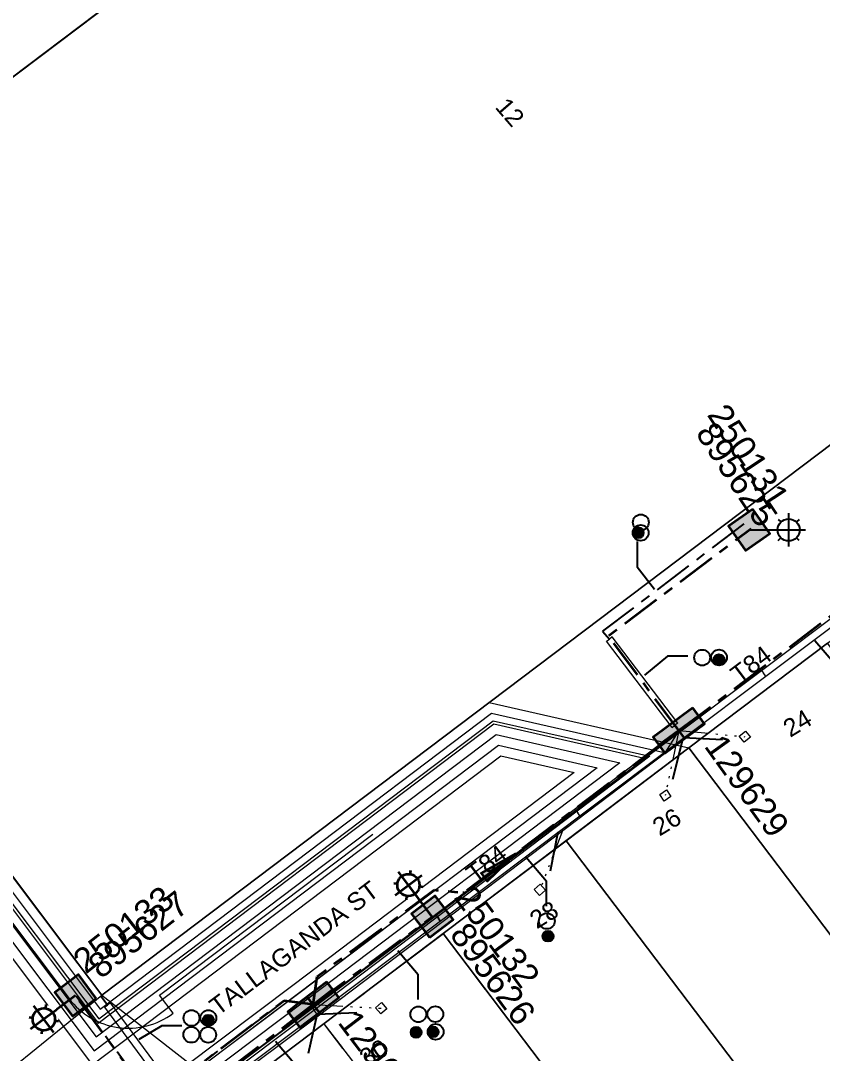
# Model space of a CAD drawing. Header units: metres. Extents: x 308278 to 310511, y 6271134 to 6272874.
# Drawn here: x 308951.2 to 309032.2, y 6272183.4 to 6272287.7 of the extents above; entities that cross this region are included whole.
import ezdxf
from ezdxf.enums import TextEntityAlignment as Align

# ---------------------------------------------------------------- set-up
doc = ezdxf.new("R2010")
doc.units = ezdxf.units.M
doc.set_wipeout_variables(frame=1)
for name, pattern in [('Cable Exist UG', [7, 4, -1, 1, -1]), ('Dash', [5, 3, -2]), ('DOT', [6.35, 0, -6.35]), ('PHANTOMX2', [6.6, 3, -0.75, 0.2, -0.75, 0.2, -0.75, 0.2, -0.75])]:
    doc.linetypes.add(name, pattern=pattern)
doc.layers.get('0').update_dxf_attribs({"color": 6})
for name, color, linetype, lineweight in [('_User Miscellaneous1', 30, 'Continuous', 13), ('_User_LV_Exist', 5, 'Continuous', 35), ('_User_SL_Exist', 4, 'Continuous', 35), ('Cadastre Developer_SP_EXT', 98, 'Continuous', 15), ('Cadastre Developer_SP_NEW', 92, 'Continuous', 15), ('Cadastre Land Parcels_SP_EXT', 118, 'Continuous', 15), ('Cadastre Roads_SP_EXT', 218, 'Continuous', 15), ('Mains_LV_EXT', 163, 'Continuous', 25), ('Mains_LV_SL_EXT', 135, 'Continuous', 25), ('Services_SP_EXT', 42, 'PHANTOMX2', 20)]:
    doc.layers.add(name, color=color, linetype=linetype, lineweight=lineweight)
doc.layers.add('_User Miscellaneous10', color=252, linetype='Continuous', lineweight=13, plot=False, transparency=0.85)
doc.layers.add('Cadastre Roads_SP_NEW', color=214, linetype='Continuous', lineweight=15, transparency=0.8)
for name, color, linetype in [('Duct_SP_EXT', 30, 'Continuous'), ('Equip_SP_SL_EXT', 7, 'Continuous'), ('SupportsUG_SP_LV_EXT', 7, 'Continuous'), ('SupportsUG_SP_LV_SL_EXT', 7, 'Continuous'), ('Trench_SP_EXT', 7, 'Continuous')]:
    doc.layers.add(name, color=color, linetype=linetype)
doc.styles.add('COLUMN_LABEL', font='arial.ttf', dxfattribs={"height": 2})
doc.styles.add('iecARIAL', font='arial.ttf', dxfattribs={"height": 2})
doc.styles.add('POLE_LABEL', font='arial.ttf', dxfattribs={"height": 2})
doc.styles.add('SL_LABEL', font='arial.ttf', dxfattribs={"height": 2})
doc.styles.get("Standard").update_dxf_attribs({"font": 'arial.ttf'})

# ---------------------------------------------------------------- blocks, each defined once
blk = doc.blocks.new('*U345')
blk.add_hatch(color=256).paths.add_polyline_path([(1.63, -1.36), (1.36, 1.63), (-1.63, 1.36), (-1.36, -1.63)])
blk.add_lwpolyline([(1.36, 1.63), (-1.63, 1.36), (-1.36, -1.63), (1.63, -1.36)], close=True)
at = {"flags": 9}
for tag, p in [('NOTES', (-1.81, 2)), ('STREETNAME', (-1.81, 1.6)), ('LOCATION', (-1.81, 1.4)), ('SUBURB', (-1.81, 1.8)), ('LEGEND', (-1.81, 1.2)), ('USAGE', (-1.81, 1)), ('COLUMN_TYPE', (-1.81, 0.4)), ('OWNED_BY', (-1.81, 0.6)), ('STATE', (-1.81, 0.8))]:
    blk.add_attdef(tag, text='', height=0.2, rotation=180, dxfattribs=at).set_placement(p, align=Align.MIDDLE_LEFT)
at = {"flags": 1}
blk.add_attdef('Z', (-1.81, 2.35), '', height=0.2, rotation=180, dxfattribs=at)
at = {"flags": 9}
for tag, style, p in [('STRUCTURE_PLANT_NUMBER', 'POLE_LABEL', (-1.81, -0.03)), ('STREET_CODE', 'COLUMN_LABEL', (-1.81, 0.2))]:
    blk.add_attdef(tag, text='', height=0.2, rotation=180, dxfattribs=dict(at, style=style)).set_placement(p, align=Align.MIDDLE_LEFT)
at = {"style": 'COLUMN_LABEL', "width": 0.9, "flags": 8}
blk.add_attdef('ASSET_NUM', text='', height=2, rotation=270, dxfattribs=at).set_placement((2, -4), align=Align.MIDDLE_LEFT)
blk = doc.blocks.new('*U346')
blk.add_hatch(color=256).paths.add_polyline_path([(1.59, -1.41), (1.41, 1.59), (-1.59, 1.41), (-1.41, -1.59)])
blk.add_lwpolyline([(1.41, 1.59), (-1.59, 1.41), (-1.41, -1.59), (1.59, -1.41)], close=True)
at = {"flags": 9}
for tag, p in [('NOTES', (-1.81, 2)), ('STREETNAME', (-1.81, 1.6)), ('LOCATION', (-1.81, 1.4)), ('SUBURB', (-1.81, 1.8)), ('LEGEND', (-1.81, 1.2)), ('USAGE', (-1.81, 1)), ('COLUMN_TYPE', (-1.81, 0.4)), ('OWNED_BY', (-1.81, 0.6)), ('STATE', (-1.81, 0.8))]:
    blk.add_attdef(tag, text='', height=0.2, rotation=180, dxfattribs=at).set_placement(p, align=Align.MIDDLE_LEFT)
at = {"flags": 1}
blk.add_attdef('Z', (-1.81, 2.35), '', height=0.2, rotation=180, dxfattribs=at)
at = {"flags": 9}
for tag, style, p in [('STRUCTURE_PLANT_NUMBER', 'POLE_LABEL', (-1.81, -0.03)), ('STREET_CODE', 'COLUMN_LABEL', (-1.81, 0.2))]:
    blk.add_attdef(tag, text='', height=0.2, rotation=180, dxfattribs=dict(at, style=style)).set_placement(p, align=Align.MIDDLE_LEFT)
at = {"style": 'COLUMN_LABEL', "width": 0.9, "flags": 8}
blk.add_attdef('ASSET_NUM', text='', height=2, rotation=270, dxfattribs=at).set_placement((2, -4), align=Align.MIDDLE_LEFT)
blk = doc.blocks.new('COLUMN_EXT')
blk.add_hatch(color=256).paths.add_polyline_path([(1.5, -1.5), (1.5, 1.5), (-1.5, 1.5), (-1.5, -1.5)])
blk.add_lwpolyline([(1.5, 1.5), (-1.5, 1.5), (-1.5, -1.5), (1.5, -1.5)], close=True)
at = {"flags": 9}
for tag, p in [('NOTES', (-1.81, 2)), ('STREETNAME', (-1.81, 1.6)), ('LOCATION', (-1.81, 1.4)), ('SUBURB', (-1.81, 1.8)), ('LEGEND', (-1.81, 1.2)), ('USAGE', (-1.81, 1)), ('COLUMN_TYPE', (-1.81, 0.4)), ('OWNED_BY', (-1.81, 0.6)), ('STATE', (-1.81, 0.8))]:
    blk.add_attdef(tag, text='', height=0.2, rotation=180, dxfattribs=at).set_placement(p, align=Align.MIDDLE_LEFT)
at = {"flags": 1}
blk.add_attdef('Z', (-1.81, 2.35), '', height=0.2, rotation=180, dxfattribs=at)
at = {"flags": 9}
for tag, style, p in [('STRUCTURE_PLANT_NUMBER', 'POLE_LABEL', (-1.81, -0.03)), ('STREET_CODE', 'COLUMN_LABEL', (-1.81, 0.2))]:
    blk.add_attdef(tag, text='', height=0.2, rotation=180, dxfattribs=dict(at, style=style)).set_placement(p, align=Align.MIDDLE_LEFT)
at = {"style": 'COLUMN_LABEL', "width": 0.9, "flags": 8}
blk.add_attdef('ASSET_NUM', text='', height=2, rotation=270, dxfattribs=at).set_placement((2, -4), align=Align.MIDDLE_LEFT)
blk = doc.blocks.new('PILLAR_EXT')
blk.add_hatch(color=256).paths.add_polyline_path([(-2.5, 1), (-2.5, -1), (2.5, -1), (2.5, 1)])
for p, q in [((-2.5, 0), (2.5, 0)), ((0, 1), (0, -1))]:
    blk.add_line(p, q)
at = {"ltscale": 10}
blk.add_line((2.5, 0), (-2.5, 0), dxfattribs=at)
blk.add_lwpolyline([(-2.5, -1), (-1.25, -1), (1.25, -1), (2.5, -1), (2.5, 1), (-2.5, 1)], close=True)
at = {"width": 0.9, "flags": 8}
blk.add_attdef('ASSET_NUM', text='', height=2, rotation=90, dxfattribs=at).set_placement((-2, 4), align=Align.MIDDLE_LEFT)
for tag, p, flags in [('OWNED_BY', (0, -0.2), 9), ('STATE', (0, -0.4), 9), ('SUPPORT_TYPE', (0, -0.6), 9), ('USAGE', (0, -0.8), 9), ('LEGEND', (0, -1), 9), ('LOCATION', (0, -1.2), 9), ('STREETNAME', (0, -1.8), 9), ('SUBURB', (0, -2), 1), ('NOTES', (0, -1.4), 9), ('PARENT', (0, -1.6), 9)]:
    blk.add_attdef(tag, p, '', height=0.2, dxfattribs=dict(flags=flags))
blk = doc.blocks.new('DUCT_EXT')
blk.add_circle((0, 0.8), 0.8)
at = {"flags": 1}
blk.add_attdef('Z', (0, 0), '', height=0.2, dxfattribs=at)
at = {"flags": 9}
for tag, p in [('DUCT_CODE', (0, 0)), ('XSECT_TYPE', (0, -0.2)), ('STATE', (0, -0.6)), ('FB_REFERENCE', (0, -0.4)), ('NOTES', (0, -0.8))]:
    blk.add_attdef(tag, text='', height=0.2, dxfattribs=at).set_placement(p, align=Align.MIDDLE_LEFT)
blk = doc.blocks.new('*U471')
at = {"transparency": 33554687, "flags": 9}
for tag, p in [('LRATECODE', (-7.4, 0)), ('LOUTREACHVOCAB', (-7.2, 0)), ('LOUTREACH', (-7, 0)), ('LANTNUMBER', (-6.6, 0)), ('LNEW', (-6.4, 0)), ('LMASTVOCAB', (-6.2, 0)), ('LMAST', (-6, 0)), ('LLAMPVOCAB', (-5.8, 0)), ('LLAMP', (-5.6, 0)), ('LEXIST', (-5.4, 0)), ('LCHARGE3PERCENT', (-5.2, 0)), ('LCHARGE3', (-5, 0)), ('LCHARGE2PERCENT', (-4.8, 0)), ('LCHARGE2', (-4.6, 0)), ('LCHARGE1PERCENT', (-4.4, 0)), ('LCHARGE1', (-4.2, 0)), ('LCATEGORY', (-4, 0)), ('LBRACKETVOCAB', (-3.8, 0)), ('LBRACKET', (-3.6, 0)), ('LKINGHEIGHT', (-3.4, 0)), ('CREPLACE', (-3.2, 0)), ('CREMOVE', (-3, 0)), ('CNUMBER', (-2.8, 0)), ('CNEW', (-2.6, 0)), ('CEXIST', (-2.4, 0)), ('USAGE', (-2.2, 0)), ('STATE', (-2, 0)), ('OWNED_BY', (-1.8, 0)), ('ORIENTATION', (-1.6, 0)), ('OPERATING_VOLTAGE', (-1.4, 0)), ('NO_PHASES', (-1.2, 0)), ('LANTERN_TYPE', (-1, 0)), ('LANTERN_PURPOSE', (-0.8, 0)), ('CONTROL_TYPE', (-0.6, 0)), ('CONSTRUCTED_VOLTAGE', (-0.4, 0))]:
    blk.add_attdef(tag, text='', height=0.001, rotation=270, dxfattribs=at).set_placement(p, align=Align.MIDDLE_LEFT)
at = {"transparency": 33554687, "style": 'SL_LABEL', "flags": 9}
blk.add_attdef('STREET_CODE', text='', height=0.001, rotation=270, dxfattribs=at).set_placement((0, 0), align=Align.MIDDLE_LEFT)
at = {"transparency": 33554687, "flags": 1}
blk.add_attdef('Z', (0, 0), '', height=0.001, rotation=270, dxfattribs=at)
at = {"transparency": 33554687, "width": 0.9}
blk.add_attdef('LNUMBER', text='', height=1, rotation=216.9693, dxfattribs=at).set_placement((-6.19, -3.41), align=Align.MIDDLE_LEFT)
at = {"transparency": 33554687, "flags": 9}
for tag, p in [('LREMOVE', (0, -7.6)), ('LREPLACE', (0, -7.8)), ('LTYPE', (0, -8)), ('LTYPEVOCAB', (0, -8.2)), ('LEGEND', (0, -8.4)), ('SUBURB', (0, -8.6)), ('STREETNAME', (0, -8.8)), ('LOCATION', (0, -9)), ('NOTES', (0, -9.2)), ('MAINTAINED_BY', (0, -9.86))]:
    blk.add_attdef(tag, text='', height=0.001, dxfattribs=at).set_placement(p, align=Align.MIDDLE_LEFT)
blk.add_attdef('OPERATED_BY', (0, -9.61), '', height=0.001, dxfattribs=at)
at = {"linetype": 'DOT', "transparency": 33554687}
blk.add_wipeout([(-4.54, -3.42), (-4.68, -2.2), (-4.21, -1.06), (-2.99, -0.92), (-1.85, -1.39), (-1.71, -2.62), (-2.18, -3.75), (-3.41, -3.89)], dxfattribs=at)
at = {"transparency": 33554687}
for p, q in [((0, 0), (-3.2, -2.41)), ((-2.99, -0.92), (-3.04, -1.29)), ((-3.2, -2.41), (-4.21, -1.06)), ((-4.68, -2.2), (-4.31, -2.25)), ((-3.2, -2.41), (-4.54, -3.42)), ((-2.18, -3.75), (-3.2, -2.41)), ((-1.71, -2.62), (-2.08, -2.56)), ((-3.41, -3.89), (-3.35, -3.52))]:
    blk.add_line(p, q, dxfattribs=at)
blk.add_circle((-3.2, -2.41), 1.12, dxfattribs=at)
blk = doc.blocks.new('*U472')
at = {"transparency": 33554687, "width": 0.9}
blk.add_attdef('LNUMBER', text='', height=1, rotation=127.1066, dxfattribs=at).set_placement((-3.43, 6.19), align=Align.MIDDLE_LEFT)
at = {"transparency": 33554687, "flags": 9}
for tag, p in [('LRATECODE', (-7.4, 0)), ('LOUTREACHVOCAB', (-7.2, 0)), ('LOUTREACH', (-7, 0)), ('LANTNUMBER', (-6.6, 0)), ('LNEW', (-6.4, 0)), ('LMASTVOCAB', (-6.2, 0)), ('LMAST', (-6, 0)), ('LLAMPVOCAB', (-5.8, 0)), ('LLAMP', (-5.6, 0)), ('LEXIST', (-5.4, 0)), ('LCHARGE3PERCENT', (-5.2, 0)), ('LCHARGE3', (-5, 0)), ('LCHARGE2PERCENT', (-4.8, 0)), ('LCHARGE2', (-4.6, 0)), ('LCHARGE1PERCENT', (-4.4, 0)), ('LCHARGE1', (-4.2, 0)), ('LCATEGORY', (-4, 0)), ('LBRACKETVOCAB', (-3.8, 0)), ('LBRACKET', (-3.6, 0)), ('LKINGHEIGHT', (-3.4, 0)), ('CREPLACE', (-3.2, 0)), ('CREMOVE', (-3, 0)), ('CNUMBER', (-2.8, 0)), ('CNEW', (-2.6, 0)), ('CEXIST', (-2.4, 0)), ('USAGE', (-2.2, 0)), ('STATE', (-2, 0)), ('OWNED_BY', (-1.8, 0)), ('ORIENTATION', (-1.6, 0)), ('OPERATING_VOLTAGE', (-1.4, 0)), ('NO_PHASES', (-1.2, 0)), ('LANTERN_TYPE', (-1, 0)), ('LANTERN_PURPOSE', (-0.8, 0)), ('CONTROL_TYPE', (-0.6, 0)), ('CONSTRUCTED_VOLTAGE', (-0.4, 0))]:
    blk.add_attdef(tag, text='', height=0.001, rotation=270, dxfattribs=at).set_placement(p, align=Align.MIDDLE_LEFT)
at = {"transparency": 33554687, "style": 'SL_LABEL', "flags": 9}
blk.add_attdef('STREET_CODE', text='', height=0.001, rotation=270, dxfattribs=at).set_placement((0, 0), align=Align.MIDDLE_LEFT)
at = {"transparency": 33554687, "flags": 1}
blk.add_attdef('Z', (0, 0), '', height=0.001, rotation=270, dxfattribs=at)
at = {"transparency": 33554687, "flags": 9}
for tag, p in [('LREMOVE', (0, -7.6)), ('LREPLACE', (0, -7.8)), ('LTYPE', (0, -8)), ('LTYPEVOCAB', (0, -8.2)), ('LEGEND', (0, -8.4)), ('SUBURB', (0, -8.6)), ('STREETNAME', (0, -8.8)), ('LOCATION', (0, -9)), ('NOTES', (0, -9.2)), ('MAINTAINED_BY', (0, -9.86))]:
    blk.add_attdef(tag, text='', height=0.001, dxfattribs=at).set_placement(p, align=Align.MIDDLE_LEFT)
blk.add_attdef('OPERATED_BY', (0, -9.61), '', height=0.001, dxfattribs=at)
at = {"linetype": 'DOT', "transparency": 33554687}
blk.add_wipeout([(-3.43, 4.54), (-2.21, 4.68), (-1.07, 4.21), (-0.93, 2.98), (-1.39, 1.84), (-2.62, 1.7), (-3.76, 2.17), (-3.9, 3.4)], dxfattribs=at)
at = {"transparency": 33554687}
for p, q in [((-2.41, 3.19), (-3.43, 4.54)), ((-2.41, 3.19), (-1.07, 4.21)), ((-2.21, 4.68), (-2.26, 4.3)), ((-3.9, 3.4), (-3.53, 3.34)), ((-3.76, 2.17), (-2.41, 3.19)), ((0, 0), (-2.41, 3.19)), ((-0.93, 2.98), (-1.3, 3.04)), ((-2.62, 1.7), (-2.57, 2.08))]:
    blk.add_line(p, q, dxfattribs=at)
blk.add_circle((-2.41, 3.19), 1.12, dxfattribs=at)
blk = doc.blocks.new('*U479')
at = {"transparency": 33554687, "flags": 9}
for tag, p in [('LRATECODE', (-7.4, 0)), ('LOUTREACHVOCAB', (-7.2, 0)), ('LOUTREACH', (-7, 0)), ('LANTNUMBER', (-6.6, 0)), ('LNEW', (-6.4, 0)), ('LMASTVOCAB', (-6.2, 0)), ('LMAST', (-6, 0)), ('LLAMPVOCAB', (-5.8, 0)), ('LLAMP', (-5.6, 0)), ('LEXIST', (-5.4, 0)), ('LCHARGE3PERCENT', (-5.2, 0)), ('LCHARGE3', (-5, 0)), ('LCHARGE2PERCENT', (-4.8, 0)), ('LCHARGE2', (-4.6, 0)), ('LCHARGE1PERCENT', (-4.4, 0)), ('LCHARGE1', (-4.2, 0)), ('LCATEGORY', (-4, 0)), ('LBRACKETVOCAB', (-3.8, 0)), ('LBRACKET', (-3.6, 0)), ('LKINGHEIGHT', (-3.4, 0)), ('CREPLACE', (-3.2, 0)), ('CREMOVE', (-3, 0)), ('CNUMBER', (-2.8, 0)), ('CNEW', (-2.6, 0)), ('CEXIST', (-2.4, 0)), ('USAGE', (-2.2, 0)), ('STATE', (-2, 0)), ('OWNED_BY', (-1.8, 0)), ('ORIENTATION', (-1.6, 0)), ('OPERATING_VOLTAGE', (-1.4, 0)), ('NO_PHASES', (-1.2, 0)), ('LANTERN_TYPE', (-1, 0)), ('LANTERN_PURPOSE', (-0.8, 0)), ('CONTROL_TYPE', (-0.6, 0)), ('CONSTRUCTED_VOLTAGE', (-0.4, 0))]:
    blk.add_attdef(tag, text='', height=0.001, rotation=270, dxfattribs=at).set_placement(p, align=Align.MIDDLE_LEFT)
at = {"transparency": 33554687, "style": 'SL_LABEL', "flags": 9}
blk.add_attdef('STREET_CODE', text='', height=0.001, rotation=270, dxfattribs=at).set_placement((0, 0), align=Align.MIDDLE_LEFT)
at = {"transparency": 33554687, "flags": 1}
blk.add_attdef('Z', (0, 0), '', height=0.001, rotation=270, dxfattribs=at)
at = {"transparency": 33554687, "width": 0.9}
blk.add_attdef('LNUMBER', text='', height=1, dxfattribs=at).set_placement((7, -1), align=Align.MIDDLE_LEFT)
at = {"transparency": 33554687, "flags": 9}
for tag, p in [('LREMOVE', (0, -7.6)), ('LREPLACE', (0, -7.8)), ('LTYPE', (0, -8)), ('LTYPEVOCAB', (0, -8.2)), ('LEGEND', (0, -8.4)), ('SUBURB', (0, -8.6)), ('STREETNAME', (0, -8.8)), ('LOCATION', (0, -9)), ('NOTES', (0, -9.2)), ('MAINTAINED_BY', (0, -9.86))]:
    blk.add_attdef(tag, text='', height=0.001, dxfattribs=at).set_placement(p, align=Align.MIDDLE_LEFT)
blk.add_attdef('OPERATED_BY', (0, -9.61), '', height=0.001, dxfattribs=at)
at = {"linetype": 'DOT', "transparency": 33554687}
blk.add_wipeout([(5.69, 0), (5.06, -1.06), (4, -1.69), (2.94, -1.06), (2.31, 0), (2.94, 1.06), (4, 1.69), (5.06, 1.06)], dxfattribs=at)
at = {"transparency": 33554687}
for p, q in [((2.94, 1.06), (3.2, 0.8)), ((4, 1.69), (4, 0)), ((5.06, 1.06), (4.8, 0.8)), ((0, 0), (4, 0)), ((2.94, -1.06), (3.2, -0.8)), ((4, 0), (5.69, 0)), ((4, 0), (4, -1.69)), ((5.06, -1.06), (4.8, -0.8))]:
    blk.add_line(p, q, dxfattribs=at)
blk.add_circle((4, 0), 1.12, dxfattribs=at)
blk = doc.blocks.new('CCP_EXT')
at = {"flags": 9}
for tag, p in [('STATE', (0, -1.8)), ('USAGE', (0, -1.2)), ('LEGEND', (0, -1.4)), ('LIFE_SUPPORT', (0, -1.6)), ('NOTES', (0, -2))]:
    blk.add_attdef(tag, text='', height=0.2, dxfattribs=at).set_placement(p, align=Align.MIDDLE_LEFT)
at = {"transparency": 33554687}
blk.add_wipeout([(0, 0.57), (0.57, 0), (0, -0.57), (-0.57, 0)], dxfattribs=at)
blk.add_lwpolyline([(-0.57, 0), (0, 0.57), (0.57, 0), (0, -0.57), (-0.57, 0)])
at = {"flags": 1}
blk.add_attdef('Z', (0, 0), '', height=0.2, dxfattribs=at)
at = {"flags": 9}
for tag, p in [('CCP_TYPE', (0, 0)), ('CONSTRUCTED_VOLTAGE', (0, -0.2)), ('OPERATING_VOLTAGE', (0, -0.6)), ('ORIENTATION', (0, -0.8)), ('OWNED_BY', (0, -1)), ('NO_PHASES', (0, -0.4))]:
    blk.add_attdef(tag, text='', height=0.2, dxfattribs=at).set_placement(p, align=Align.MIDDLE_LEFT)
blk = doc.blocks.new('CABLE_LARGE_EXT')
h = blk.add_hatch(color=256)
edge = h.paths.add_edge_path()
edge.add_arc((0, 0.55), 0.55, 0, 360)
blk.add_circle((0, 0.55), 0.55)
at = {"flags": 1}
blk.add_attdef('Z', (0, 0), '', height=0.2, dxfattribs=at)
at = {"flags": 9}
for tag, p in [('COND_CODE', (0, 0)), ('STATE', (0, -0.4)), ('XSECT_SIZE', (0, -0.6)), ('FB_REFERENCE', (0, -0.2)), ('NOTES', (0, -0.8))]:
    blk.add_attdef(tag, text='', height=0.2, dxfattribs=at).set_placement(p, align=Align.MIDDLE_LEFT)
blk = doc.blocks.new('ARROW')
h = blk.add_hatch(color=256)
h.dxf.hatch_style = 1
h.paths.add_polyline_path([(-4, 0), (0, -0.5), (0, 0.5)])
blk.add_line((-0.5, 0), (-4, 0))
at = {"flags": 128}
blk.add_lwpolyline([(-4, 0), (0, -0.5), (0, 0.5)], close=True, dxfattribs=at)
blk.add_circle((0, 0), 0.0001)
blk = doc.blocks.new('*U473')
at = {"transparency": 33554687, "width": 0.9}
blk.add_attdef('LNUMBER', text='', height=1, rotation=127.1053, dxfattribs=at).set_placement((-3.43, 6.19), align=Align.MIDDLE_LEFT)
at = {"transparency": 33554687, "flags": 9}
for tag, p in [('LRATECODE', (-7.4, 0)), ('LOUTREACHVOCAB', (-7.2, 0)), ('LOUTREACH', (-7, 0)), ('LANTNUMBER', (-6.6, 0)), ('LNEW', (-6.4, 0)), ('LMASTVOCAB', (-6.2, 0)), ('LMAST', (-6, 0)), ('LLAMPVOCAB', (-5.8, 0)), ('LLAMP', (-5.6, 0)), ('LEXIST', (-5.4, 0)), ('LCHARGE3PERCENT', (-5.2, 0)), ('LCHARGE3', (-5, 0)), ('LCHARGE2PERCENT', (-4.8, 0)), ('LCHARGE2', (-4.6, 0)), ('LCHARGE1PERCENT', (-4.4, 0)), ('LCHARGE1', (-4.2, 0)), ('LCATEGORY', (-4, 0)), ('LBRACKETVOCAB', (-3.8, 0)), ('LBRACKET', (-3.6, 0)), ('LKINGHEIGHT', (-3.4, 0)), ('CREPLACE', (-3.2, 0)), ('CREMOVE', (-3, 0)), ('CNUMBER', (-2.8, 0)), ('CNEW', (-2.6, 0)), ('CEXIST', (-2.4, 0)), ('USAGE', (-2.2, 0)), ('STATE', (-2, 0)), ('OWNED_BY', (-1.8, 0)), ('ORIENTATION', (-1.6, 0)), ('OPERATING_VOLTAGE', (-1.4, 0)), ('NO_PHASES', (-1.2, 0)), ('LANTERN_TYPE', (-1, 0)), ('LANTERN_PURPOSE', (-0.8, 0)), ('CONTROL_TYPE', (-0.6, 0)), ('CONSTRUCTED_VOLTAGE', (-0.4, 0))]:
    blk.add_attdef(tag, text='', height=0.001, rotation=270, dxfattribs=at).set_placement(p, align=Align.MIDDLE_LEFT)
at = {"transparency": 33554687, "style": 'SL_LABEL', "flags": 9}
blk.add_attdef('STREET_CODE', text='', height=0.001, rotation=270, dxfattribs=at).set_placement((0, 0), align=Align.MIDDLE_LEFT)
at = {"transparency": 33554687, "flags": 1}
blk.add_attdef('Z', (0, 0), '', height=0.001, rotation=270, dxfattribs=at)
at = {"transparency": 33554687, "flags": 9}
for tag, p in [('LREMOVE', (0, -7.6)), ('LREPLACE', (0, -7.8)), ('LTYPE', (0, -8)), ('LTYPEVOCAB', (0, -8.2)), ('LEGEND', (0, -8.4)), ('SUBURB', (0, -8.6)), ('STREETNAME', (0, -8.8)), ('LOCATION', (0, -9)), ('NOTES', (0, -9.2)), ('MAINTAINED_BY', (0, -9.86))]:
    blk.add_attdef(tag, text='', height=0.001, dxfattribs=at).set_placement(p, align=Align.MIDDLE_LEFT)
blk.add_attdef('OPERATED_BY', (0, -9.61), '', height=0.001, dxfattribs=at)
at = {"linetype": 'DOT', "transparency": 33554687}
blk.add_wipeout([(-3.43, 4.54), (-2.21, 4.68), (-1.07, 4.21), (-0.93, 2.98), (-1.39, 1.84), (-2.62, 1.7), (-3.76, 2.17), (-3.9, 3.4)], dxfattribs=at)
at = {"transparency": 33554687}
for p, q in [((-2.41, 3.19), (-3.43, 4.54)), ((-2.41, 3.19), (-1.07, 4.21)), ((-2.21, 4.68), (-2.26, 4.3)), ((-3.9, 3.4), (-3.53, 3.34)), ((-3.76, 2.17), (-2.41, 3.19)), ((0, 0), (-2.41, 3.19)), ((-0.93, 2.98), (-1.3, 3.04)), ((-2.62, 1.7), (-2.57, 2.08))]:
    blk.add_line(p, q, dxfattribs=at)
blk.add_circle((-2.41, 3.19), 1.12, dxfattribs=at)
blk = doc.blocks.new('*U474')
at = {"transparency": 33554687, "flags": 9}
for tag, p in [('LRATECODE', (-7.4, 0)), ('LOUTREACHVOCAB', (-7.2, 0)), ('LOUTREACH', (-7, 0)), ('LANTNUMBER', (-6.6, 0)), ('LNEW', (-6.4, 0)), ('LMASTVOCAB', (-6.2, 0)), ('LMAST', (-6, 0)), ('LLAMPVOCAB', (-5.8, 0)), ('LLAMP', (-5.6, 0)), ('LEXIST', (-5.4, 0)), ('LCHARGE3PERCENT', (-5.2, 0)), ('LCHARGE3', (-5, 0)), ('LCHARGE2PERCENT', (-4.8, 0)), ('LCHARGE2', (-4.6, 0)), ('LCHARGE1PERCENT', (-4.4, 0)), ('LCHARGE1', (-4.2, 0)), ('LCATEGORY', (-4, 0)), ('LBRACKETVOCAB', (-3.8, 0)), ('LBRACKET', (-3.6, 0)), ('LKINGHEIGHT', (-3.4, 0)), ('CREPLACE', (-3.2, 0)), ('CREMOVE', (-3, 0)), ('CNUMBER', (-2.8, 0)), ('CNEW', (-2.6, 0)), ('CEXIST', (-2.4, 0)), ('USAGE', (-2.2, 0)), ('STATE', (-2, 0)), ('OWNED_BY', (-1.8, 0)), ('ORIENTATION', (-1.6, 0)), ('OPERATING_VOLTAGE', (-1.4, 0)), ('NO_PHASES', (-1.2, 0)), ('LANTERN_TYPE', (-1, 0)), ('LANTERN_PURPOSE', (-0.8, 0)), ('CONTROL_TYPE', (-0.6, 0)), ('CONSTRUCTED_VOLTAGE', (-0.4, 0))]:
    blk.add_attdef(tag, text='', height=0.001, rotation=270, dxfattribs=at).set_placement(p, align=Align.MIDDLE_LEFT)
at = {"transparency": 33554687, "style": 'SL_LABEL', "flags": 9}
blk.add_attdef('STREET_CODE', text='', height=0.001, rotation=270, dxfattribs=at).set_placement((0, 0), align=Align.MIDDLE_LEFT)
at = {"transparency": 33554687, "flags": 1}
blk.add_attdef('Z', (0, 0), '', height=0.001, rotation=270, dxfattribs=at)
at = {"transparency": 33554687, "width": 0.9}
blk.add_attdef('LNUMBER', text='', height=1, rotation=216.9705, dxfattribs=at).set_placement((-6.19, -3.41), align=Align.MIDDLE_LEFT)
at = {"transparency": 33554687, "flags": 9}
for tag, p in [('LREMOVE', (0, -7.6)), ('LREPLACE', (0, -7.8)), ('LTYPE', (0, -8)), ('LTYPEVOCAB', (0, -8.2)), ('LEGEND', (0, -8.4)), ('SUBURB', (0, -8.6)), ('STREETNAME', (0, -8.8)), ('LOCATION', (0, -9)), ('NOTES', (0, -9.2)), ('MAINTAINED_BY', (0, -9.86))]:
    blk.add_attdef(tag, text='', height=0.001, dxfattribs=at).set_placement(p, align=Align.MIDDLE_LEFT)
blk.add_attdef('OPERATED_BY', (0, -9.61), '', height=0.001, dxfattribs=at)
at = {"linetype": 'DOT', "transparency": 33554687}
blk.add_wipeout([(-4.54, -3.42), (-4.68, -2.2), (-4.21, -1.06), (-2.99, -0.92), (-1.85, -1.39), (-1.71, -2.62), (-2.18, -3.75), (-3.41, -3.89)], dxfattribs=at)
at = {"transparency": 33554687}
for p, q in [((0, 0), (-3.2, -2.41)), ((-2.99, -0.92), (-3.04, -1.29)), ((-3.2, -2.41), (-4.21, -1.06)), ((-4.68, -2.2), (-4.31, -2.25)), ((-3.2, -2.41), (-4.54, -3.42)), ((-2.18, -3.75), (-3.2, -2.41)), ((-1.71, -2.62), (-2.08, -2.56)), ((-3.41, -3.89), (-3.35, -3.52))]:
    blk.add_line(p, q, dxfattribs=at)
blk.add_circle((-3.2, -2.41), 1.12, dxfattribs=at)

msp = doc.modelspace()

# ---------------------------------------------------------------- linework, layer by layer
at = {"layer": '_User Miscellaneous1'}
for p, q in [((309010.422, 6272225.035), (309010.709, 6272225.253)), ((309017.031, 6272216.321), (309010.422, 6272225.035)), ((309010.995, 6272225.47), (309010.709, 6272225.253)), ((309017.604, 6272216.756), (309010.995, 6272225.47)), ((309026.076, 6272222.088), (309026.293, 6272221.8)), ((309026.509, 6272221.512), (309026.293, 6272221.8)), ((309017.031, 6272216.321), (309017.318, 6272216.538)), ((309017.604, 6272216.756), (309017.318, 6272216.538)), ((309017.815, 6272215.883), (309018.031, 6272215.595)), ((309017.815, 6272215.882), (309018.031, 6272215.595)), ((309018.247, 6272215.307), (309018.031, 6272215.595)), ((309018.247, 6272215.307), (309018.031, 6272215.595)), ((309007.298, 6272207.978), (309007.514, 6272207.69)), ((309007.731, 6272207.402), (309007.514, 6272207.69)), ((308971.428, 6272181.005), (308980.712, 6272187.963)), ((308972.102, 6272180.611), (308981.144, 6272187.387)), ((308980.712, 6272187.963), (308980.928, 6272187.675)), ((308980.712, 6272187.963), (308980.928, 6272187.675)), ((308981.144, 6272187.387), (308980.928, 6272187.675)), ((308981.145, 6272187.387), (308980.928, 6272187.675))]:
    msp.add_line(p, q, dxfattribs=at)
at = {"layer": '_User_LV_Exist', "color": 6, "linetype": 'Cable Exist UG', "flags": 128}
msp.add_lwpolyline([(308980.779, 6272188.32), (308977.927, 6272186.132), (308977.927, 6272186.132), (308970.642, 6272180.541), (308969.531, 6272173.797), (308967.308, 6272172.087), (308968.28, 6272170.935), (308968.28, 6272170.935), (308981.316, 6272153.867), (308983.841, 6272153.989)], dxfattribs=at)
at = {"layer": 'Cadastre Developer_SP_EXT', "linetype": 'Dash'}
msp.add_lwpolyline([(308992.903, 6272172.009), (308981.857, 6272186.367), (308972.345, 6272179.213), (308971.57, 6272173.606), (308985.454, 6272155.23), (308998.399, 6272165.046), (308992.903, 6272172.009)], close=True, dxfattribs=at)
at = {"layer": 'Cadastre Developer_SP_NEW', "linetype": 'Continuous'}
msp.add_lwpolyline([(308978.525, 6272303.283), (308873.594, 6272303.245), (308895.516, 6272274.143), (308911.612, 6272252.776), (308978.525, 6272303.283)], close=True, dxfattribs=at)
at = {"layer": 'Cadastre Developer_SP_NEW', "linetype": 'Dash'}
msp.add_lwpolyline([(308992.903, 6272172.009), (308981.857, 6272186.367), (308972.345, 6272179.213), (308971.57, 6272173.606), (308985.454, 6272155.23), (308998.399, 6272165.046), (308992.903, 6272172.009)], close=True, dxfattribs=at)
at = {"layer": 'Cadastre Land Parcels_SP_EXT', "linetype": 'Continuous'}
for points in [[(309082.087, 6272281.925), (309034.255, 6272345.358), (309007.944, 6272325.489), (308911.612, 6272252.776), (308959.421, 6272189.261), (309082.087, 6272281.925)], [(308978.525, 6272303.283), (308873.594, 6272303.245), (308895.516, 6272274.143), (308911.612, 6272252.776), (308978.525, 6272303.283)], [(309058.121, 6272191.314), (309032.731, 6272224.837), (309018.727, 6272214.257), (309044.122, 6272180.738), (309058.121, 6272191.314)], [(309044.122, 6272180.738), (309018.727, 6272214.257), (309006.319, 6272204.882), (309031.719, 6272171.368), (309044.122, 6272180.738)], [(309031.719, 6272171.368), (309006.319, 6272204.882), (308993.912, 6272195.508), (309010.245, 6272173.962), (309019.317, 6272161.997), (309031.719, 6272171.368)], [(309010.245, 6272173.962), (308993.912, 6272195.508), (308972.346, 6272179.213), (308971.569, 6272173.606), (308985.454, 6272155.23), (309010.245, 6272173.962)]]:
    msp.add_lwpolyline(points, close=True, dxfattribs=at)
at = {"layer": 'Duct_SP_EXT'}
for points in [[(309013.509, 6272235.101), (309013.5, 6272232.56), (309015.263, 6272230.297)], [(309033.544, 6272220.131), (309033.542, 6272222.634), (309031.478, 6272225.069)], [(309018.62, 6272223.535), (309016.585, 6272223.535), (309014.263, 6272221.604)], [(309004.35, 6272198.26), (309004.352, 6272200.76), (309002.286, 6272203.193)], [(308991.37, 6272188.832), (308991.391, 6272191.321), (308989.326, 6272193.752)], [(308967.497, 6272186.163), (308965.463, 6272186.163), (308963.153, 6272184.792)], [(308979.032, 6272179.724), (308979.01, 6272182.16), (308976.959, 6272184.604)]]:
    msp.add_lwpolyline(points, dxfattribs=at)
at = {"layer": 'Trench_SP_EXT', "linetype": 'Cable Exist UG'}
for points in [[(309017.481, 6272216.384), (309018.031, 6272215.595)], [(309017.126, 6272211.102), (309018.152, 6272215.294), (309022.869, 6272215.067)], [(309004.764, 6272201.842), (309005.687, 6272206.541)], [(308980.279, 6272183.404), (308981.183, 6272187.35), (308985.81, 6272187.552)]]:
    msp.add_lwpolyline(points, dxfattribs=at)

# ---------------------------------------------------------------- block references
at = {"layer": 'Duct_SP_EXT'}
for name, p, rotation in [('DUCT_EXT', (309013.08, 6272237.046), 269.8010571336093), ('DUCT_EXT', (309013.065, 6272235.996), 269.8010571336093), ('CABLE_LARGE_EXT', (309013.065, 6272235.996), 269.8010571336093), ('DUCT_EXT', (309003.582, 6272196.758), 270.4568547504928), ('DUCT_EXT', (308990.595, 6272187.332), 270.4568547504928), ('DUCT_EXT', (308992.313, 6272187.349), 270.4568547504928), ('DUCT_EXT', (308992.338, 6272185.562), 270.4568547504928), ('CABLE_LARGE_EXT', (308992.338, 6272185.562), 270.4568547504928), ('CABLE_LARGE_EXT', (308990.619, 6272185.516), 270.4568547504928)]:
    msp.add_blockref(name, p, dxfattribs=dict(at, rotation=rotation))
for name, p in [('DUCT_EXT', (309020.084, 6272222.578)), ('DUCT_EXT', (309021.78, 6272222.585)), ('CABLE_LARGE_EXT', (309021.778, 6272222.618)), ('DUCT_EXT', (308968.467, 6272186.161)), ('DUCT_EXT', (308970.162, 6272186.169)), ('CABLE_LARGE_EXT', (308970.161, 6272186.202)), ('DUCT_EXT', (308968.455, 6272184.478)), ('DUCT_EXT', (308970.149, 6272184.472))]:
    msp.add_blockref(name, p, dxfattribs=at)
at = {"layer": 'SupportsUG_SP_LV_EXT'}
ref = msp.add_blockref('PILLAR_EXT', (309017.72, 6272216.01), dxfattribs=dict(at, rotation=216.3714890081081))
ref.add_attrib('ASSET_NUM', '129629', dxfattribs={"layer": '0', "height": 2.5, "rotation": 305.76649, "style": 'iecARIAL'}).set_placement((309021.214, 6272215.162), align=Align.MIDDLE_LEFT)
ref = msp.add_blockref('PILLAR_EXT', (308980.779, 6272188.32), dxfattribs=dict(at, rotation=217.531366061888))
ref.add_attrib('ASSET_NUM', '129630', dxfattribs={"layer": '0', "height": 2.5, "rotation": 307.17948, "style": 'iecARIAL'}).set_placement((308984.163, 6272187.263), align=Align.MIDDLE_LEFT)
at = {"layer": 'SupportsUG_SP_LV_SL_EXT'}
ref = msp.add_blockref('COLUMN_EXT', (309024.817, 6272236.284), dxfattribs=dict(at, rotation=34.79959471410459))
ref.add_attrib('ASSET_NUM', '895625', dxfattribs={"layer": '0', "height": 2.5, "rotation": 303.49652, "style": 'COLUMN_LABEL'}).set_placement((309026.817, 6272237.034), align=Align.MIDDLE_RIGHT)
ref = msp.add_blockref('*U345', (308956.742, 6272189.248), dxfattribs=dict(at, rotation=301.8787160985052))
ref.add_attrib('ASSET_NUM', '895627', dxfattribs={"layer": '0', "height": 2.5, "rotation": 38.12357, "style": 'COLUMN_LABEL'}).set_placement((308958.515, 6272191.814), align=Align.MIDDLE_LEFT)
ref = msp.add_blockref('*U346', (308992.805, 6272197.205), dxfattribs=dict(at, rotation=213.6556202384976))
ref.add_attrib('ASSET_NUM', '895626', dxfattribs={"layer": '0', "height": 2.5, "rotation": 306.40523, "style": 'COLUMN_LABEL'}).set_placement((308995.484, 6272196.127), align=Align.MIDDLE_LEFT)

# ---------------------------------------------------------------- texts
at = {"layer": 'Cadastre Land Parcels_SP_EXT'}
for s, rotation, p in [('12', 310.80846, (308999.064, 6272278.962)), ('24', 31.21201, (309028.971, 6272215.266)), ('26', 31.21287, (309015.767, 6272205.289)), ('28', 31.21178, (309003.36, 6272195.915)), ('30', 31.21146, (308986.16, 6272181.969))]:
    msp.add_text(s, height=1.8, rotation=rotation, dxfattribs=at).set_placement(p)
at = {"layer": 'Mains_LV_EXT'}
msp.add_text('T84', height=1.8, rotation=36.93889, dxfattribs=at).set_placement((309023.824, 6272220.672))

# ---------------------------------------------------------------- next in the draw order: block references
at = {"layer": 'Equip_SP_SL_EXT'}
ref = msp.add_blockref('*U479', (309024.817, 6272236.284), dxfattribs=at)
ref.add_attrib('ASSET_NUM', '250131', dxfattribs={"layer": '0', "height": 2.5, "rotation": 303.49652, "style": 'iecARIAL'}).set_placement((309026.317, 6272237.784), align=Align.BOTTOM_RIGHT)
ref = msp.add_blockref('*U472', (308992.805, 6272197.205), dxfattribs=at)
ref.add_attrib('ASSET_NUM', '250132', dxfattribs={"layer": '0', "height": 2.5, "rotation": 306.40523, "style": 'iecARIAL'}).set_placement((308994.305, 6272198.705), align=Align.BOTTOM_LEFT)
ref = msp.add_blockref('*U471', (308956.742, 6272189.248), dxfattribs=at)
ref.add_attrib('ASSET_NUM', '250133', dxfattribs={"layer": '0', "height": 2.5, "rotation": 38.12357, "style": 'iecARIAL'}).set_placement((308958.242, 6272190.748), align=Align.BOTTOM_LEFT)
at = {"layer": 'Services_SP_EXT'}
for p, rotation in [((309024.395, 6272215.389), 174.371488642188), ((309016.349, 6272209.446), 78.37148890071684), ((308987.639, 6272187.956), 175.5313661487276)]:
    msp.add_blockref('CCP_EXT', p, dxfattribs=dict(at, rotation=rotation))

# ---------------------------------------------------------------- next in the draw order: linework, layer by layer
at = {"layer": '_User Miscellaneous1'}
for p, q in [((309026.076, 6272222.088), (309044.468, 6272235.916)), ((309026.509, 6272221.512), (309044.901, 6272235.34)), ((309017.815, 6272215.883), (309026.076, 6272222.088)), ((309018.247, 6272215.307), (309026.509, 6272221.512)), ((309007.298, 6272207.978), (309017.815, 6272215.882)), ((309007.731, 6272207.402), (309018.247, 6272215.307)), ((308980.712, 6272187.963), (308993.215, 6272197.362)), ((308981.145, 6272187.387), (308993.647, 6272196.786)), ((308993.176, 6272197.332), (308993.392, 6272197.045)), ((308993.215, 6272197.362), (308993.431, 6272197.074)), ((308993.609, 6272196.757), (308993.392, 6272197.045)), ((308993.647, 6272196.786), (308993.431, 6272197.074)), ((308959.676, 6272188.068), (308959.965, 6272188.282)), ((308960.255, 6272188.496), (308959.965, 6272188.282)), ((308960.255, 6272188.496), (308970.158, 6272175.107)), ((308959.676, 6272188.068), (308969.579, 6272174.679))]:
    msp.add_line(p, q, dxfattribs=at)
at = {"layer": '_User_LV_Exist', "color": 6, "linetype": 'Cable Exist UG', "flags": 128}
for points in [[(309017.72, 6272216.01), (309010.601, 6272225.586), (309010.601, 6272225.586), (309025.021, 6272236.438)], [(309017.72, 6272216.01), (309043.955, 6272235.832)]]:
    msp.add_lwpolyline(points, dxfattribs=at)
at = {"layer": '_User_SL_Exist', "linetype": 'Cable Exist UG', "flags": 128}
for points in [[(308980.779, 6272188.32), (308992.805, 6272197.205)], [(308980.779, 6272188.32), (308977.849, 6272188.712), (308977.849, 6272188.712), (308976.677, 6272187.838), (308969.06, 6272182.068), (308967.66, 6272174.817), (308967.474, 6272174.68), (308956.742, 6272189.248)]]:
    msp.add_lwpolyline(points, dxfattribs=at)
at = {"layer": 'Cadastre Developer_SP_EXT', "linetype": 'Dash'}
msp.add_lwpolyline([(308993.92, 6272195.482), (308981.857, 6272186.367), (308992.903, 6272172.009), (308998.399, 6272165.046), (309010.246, 6272173.962), (308993.92, 6272195.482)], close=True, dxfattribs=at)
at = {"layer": 'Cadastre Developer_SP_NEW', "linetype": 'Continuous'}
for points in [[(309058.121, 6272191.314), (309032.731, 6272224.837), (309018.727, 6272214.257), (309044.122, 6272180.738), (309058.121, 6272191.314)], [(309044.122, 6272180.738), (309018.727, 6272214.257), (309006.319, 6272204.882), (309031.719, 6272171.368), (309044.122, 6272180.738)], [(309010.245, 6272173.962), (308993.912, 6272195.508), (308972.346, 6272179.213), (308971.569, 6272173.606), (308985.454, 6272155.23), (309010.245, 6272173.962)], [(308993.92, 6272195.482), (308981.857, 6272186.367), (308992.903, 6272172.009), (308998.399, 6272165.046), (309010.246, 6272173.962), (308993.92, 6272195.482)]]:
    msp.add_lwpolyline(points, close=True, dxfattribs=at)
at = {"layer": 'Cadastre Roads_SP_EXT', "linetype": 'Continuous'}
msp.add_lwpolyline([(308959.421, 6272189.261), (308957.026, 6272192.441), (308911.612, 6272252.776), (308895.516, 6272274.143), (308873.594, 6272303.245), (308855.146, 6272294.293), (308896.201, 6272239.814), (308898.093, 6272237.305), (308941.022, 6272180.29), (308943.405, 6272177.112), (308943.78, 6272176.615), (308959.421, 6272189.261)], close=True, dxfattribs=at)
at = {"layer": 'Cadastre Roads_SP_NEW'}
for p, q in [((308923.435, 6272232.425), (308956.091, 6272188.937)), ((308965.219, 6272189.288), (308986.804, 6272205.54)), ((308970.209, 6272182.656), (308991.796, 6272198.91)), ((308966.6, 6272187.449), (308965.219, 6272189.288))]:
    msp.add_line(p, q, dxfattribs=at)
msp.add_arc((308962.089, 6272193.441), 7.5, 216.9041, 306.97694, dxfattribs=at)
at = {"layer": 'Mains_LV_SL_EXT', "linetype": 'Cable Exist UG'}
for points in [[(308980.779, 6272188.32), (308992.805, 6272197.205)], [(308980.779, 6272188.32), (308977.849, 6272188.712), (308977.849, 6272188.712), (308976.677, 6272187.838), (308969.06, 6272182.068), (308967.66, 6272174.817), (308967.474, 6272174.68), (308956.742, 6272189.248)]]:
    msp.add_lwpolyline(points, dxfattribs=at)
at = {"layer": 'Services_SP_EXT'}
for points in [[(309017.72, 6272216.01), (309016.349, 6272209.446)], [(309017.72, 6272216.01), (309024.395, 6272215.389)], [(308980.779, 6272188.32), (308987.639, 6272187.956)]]:
    msp.add_lwpolyline(points, dxfattribs=at)
at = {"layer": 'Trench_SP_EXT', "linetype": 'Cable Exist UG'}
for points in [[(309024.278, 6272236.88), (309010.015, 6272226.048), (309010.708, 6272225.253)], [(308959.965, 6272188.282), (308959.256, 6272189.214)]]:
    msp.add_lwpolyline(points, dxfattribs=at)

# ---------------------------------------------------------------- next in the draw order: block references
at = {"layer": '_User_LV_Exist'}
ref = msp.add_blockref('PILLAR_EXT', (309017.72, 6272216.01), dxfattribs=dict(at, rotation=216.3714890081081))
ref.add_attrib('ASSET_NUM', '129629', dxfattribs={"layer": '0', "height": 2.5, "rotation": 305.76649, "style": 'iecARIAL'}).set_placement((309021.214, 6272215.162), align=Align.MIDDLE_LEFT)
at = {"layer": '_User_LV_Exist', "rotation": 216.7019365150924}
msp.add_blockref('ARROW', (308998.044, 6272201.205), dxfattribs=at)
at = {"layer": '_User_LV_Exist'}
ref = msp.add_blockref('PILLAR_EXT', (308980.779, 6272188.32), dxfattribs=dict(at, rotation=217.531366061888))
ref.add_attrib('ASSET_NUM', '129630', dxfattribs={"layer": '0', "height": 2.5, "rotation": 307.17948, "style": 'iecARIAL'}).set_placement((308984.163, 6272187.263), align=Align.MIDDLE_LEFT)
at = {"layer": '_User_SL_Exist'}
ref = msp.add_blockref('COLUMN_EXT', (309024.817, 6272236.284), dxfattribs=dict(at, rotation=34.79959471410459))
ref.add_attrib('ASSET_NUM', '895625', dxfattribs={"layer": '0', "height": 2.5, "rotation": 303.49652, "style": 'COLUMN_LABEL'}).set_placement((309026.817, 6272237.034), align=Align.MIDDLE_RIGHT)
ref = msp.add_blockref('*U345', (308956.742, 6272189.248), dxfattribs=dict(at, rotation=301.8787160985052))
ref.add_attrib('ASSET_NUM', '895627', dxfattribs={"layer": '0', "height": 2.5, "rotation": 38.12357, "style": 'COLUMN_LABEL'}).set_placement((308958.515, 6272191.814), align=Align.MIDDLE_LEFT)
at = {"layer": 'Duct_SP_EXT', "rotation": 270.4568547504928}
msp.add_blockref('CABLE_LARGE_EXT', (309003.958, 6272195.227), dxfattribs=at)
at = {"layer": 'Services_SP_EXT', "rotation": 85.89331948495128}
msp.add_blockref('CCP_EXT', (309003.679, 6272199.917), dxfattribs=at)

# ---------------------------------------------------------------- next in the draw order: texts
at = {"layer": '_User_LV_Exist', "ltscale": 20}
msp.add_text('TALLAGANDA ST', height=1.8, rotation=36.97694, dxfattribs=at).set_placement((308979.369, 6272193.323), align=Align.CENTER)
at = {"layer": 'Cadastre Developer_SP_NEW', "ltscale": 20}
msp.add_text('TALLAGANDA ST', height=1.8, rotation=36.97694, dxfattribs=at).set_placement((308979.369, 6272193.323), align=Align.CENTER)
at = {"layer": 'Mains_LV_EXT'}
msp.add_text('T84', height=1.8, rotation=36.93903, dxfattribs=at).set_placement((308997.099, 6272200.546))

# ---------------------------------------------------------------- next in the draw order: linework, layer by layer
at = {"layer": '_User Miscellaneous1'}
for p, q in [((308993.176, 6272197.332), (309007.298, 6272207.978)), ((308993.609, 6272196.757), (309007.731, 6272207.402))]:
    msp.add_line(p, q, dxfattribs=at)
at = {"layer": '_User Miscellaneous10', "flags": 128}
for points in [[(308947.659, 6272204.886), (308959.421, 6272189.261), (308998.565, 6272218.831), (309018.727, 6272214.257), (308981.857, 6272186.367), (308972.346, 6272179.213), (308971.57, 6272173.606), (308985.454, 6272155.23), (309012.737, 6272119.118), (309018.661, 6272117.987), (309026.716, 6272124.021), (309049.477, 6272141.17), (309055.04, 6272145.361), (309067.546, 6272132.428), (309029.403, 6272103.69), (309028.491, 6272098.26), (309036.916, 6272087.106), (309053.299, 6272065.429), (309058.917, 6272057.978), (309059.64, 6272057.021)], [(308946.86, 6272204.285), (308959.224, 6272187.859), (308998.797, 6272217.753), (309016.409, 6272213.757), (308981.255, 6272187.165), (308971.412, 6272179.762), (308970.523, 6272173.333), (308984.657, 6272154.627), (309012.171, 6272118.208), (309018.908, 6272116.922), (309027.316, 6272123.221), (309050.079, 6272140.371), (309054.936, 6272144.031), (309066.041, 6272132.546), (309028.483, 6272104.249), (309027.433, 6272098.001), (309036.119, 6272086.503), (309052.501, 6272064.826), (309058.119, 6272057.376), (309058.842, 6272056.418)], [(308946.061, 6272203.683), (308959.028, 6272186.457), (308999.029, 6272216.675), (309014.091, 6272213.258), (308980.652, 6272187.964), (308970.478, 6272180.311), (308969.475, 6272173.06), (308983.859, 6272154.024), (309011.605, 6272117.298), (309019.154, 6272115.857), (309027.917, 6272122.422), (309050.681, 6272139.573), (309054.831, 6272142.7), (309064.536, 6272132.664), (309027.563, 6272104.808), (309026.375, 6272097.742), (309035.321, 6272085.9), (309051.702, 6272064.223), (309057.321, 6272056.773), (309058.044, 6272055.816)], [(308945.262, 6272203.082), (308958.831, 6272185.055), (308999.261, 6272215.597), (309011.773, 6272212.758), (308980.05, 6272188.762), (308969.545, 6272180.86), (308968.428, 6272172.787), (308983.061, 6272153.421), (309011.04, 6272116.388), (309019.4, 6272114.792), (309028.518, 6272121.622), (309051.282, 6272138.774), (309054.727, 6272141.369), (309063.031, 6272132.782), (309026.643, 6272105.367), (309025.318, 6272097.483), (309034.523, 6272085.297), (309050.904, 6272063.621), (309056.522, 6272056.171), (309057.246, 6272055.213)], [(308944.463, 6272202.481), (308958.635, 6272183.654), (308999.493, 6272214.519), (309009.455, 6272212.259), (308979.448, 6272189.56), (308968.611, 6272181.409), (308967.381, 6272172.514), (308982.263, 6272152.818), (309010.474, 6272115.478), (309019.646, 6272113.727), (309029.118, 6272120.823), (309051.884, 6272137.975), (309054.623, 6272140.039), (309061.526, 6272132.9), (309025.723, 6272105.926), (309024.26, 6272097.224), (309033.725, 6272084.695), (309050.106, 6272063.018), (309055.724, 6272055.569), (309056.448, 6272054.61)], [(308943.664, 6272201.879), (308958.438, 6272182.252), (308999.725, 6272213.441), (309007.137, 6272211.759), (308978.846, 6272190.359), (308967.678, 6272181.959), (308966.334, 6272172.242), (308981.465, 6272152.215), (309009.908, 6272114.567), (309019.893, 6272112.662), (309029.719, 6272120.023), (309052.486, 6272137.177), (309054.518, 6272138.708), (309060.02, 6272133.018), (309024.803, 6272106.485), (309023.203, 6272096.965), (309032.927, 6272084.092), (309049.308, 6272062.416), (309054.925, 6272054.967), (309055.65, 6272054.007)]]:
    msp.add_lwpolyline(points, dxfattribs=at)
at = {"layer": '_User Miscellaneous10', "color": 4, "flags": 128}
msp.add_lwpolyline([(308946.301, 6272203.864), (308959.087, 6272186.878), (308998.959, 6272216.998), (309014.786, 6272213.408), (308980.833, 6272187.724), (308970.758, 6272180.147), (308969.79, 6272173.142), (308984.098, 6272154.205), (309011.775, 6272117.571), (309019.08, 6272116.177), (309027.737, 6272122.661), (309050.5, 6272139.812), (309054.863, 6272143.099), (309064.988, 6272132.629), (309027.839, 6272104.64), (309026.693, 6272097.82), (309035.56, 6272086.081), (309051.942, 6272064.404), (309057.56, 6272056.954), (309058.284, 6272055.996)], dxfattribs=at)
at = {"layer": '_User_LV_Exist', "color": 6, "linetype": 'Cable Exist UG', "flags": 128}
msp.add_lwpolyline([(308980.779, 6272188.32), (308981.162, 6272191.177), (308981.162, 6272191.177), (308991.559, 6272198.844), (308992.984, 6272199.902), (308995.961, 6272199.637), (308995.961, 6272199.637), (309017.498, 6272215.845)], dxfattribs=at)
at = {"layer": 'Cadastre Developer_SP_NEW', "linetype": 'Continuous'}
for points in [[(309082.087, 6272281.925), (309034.255, 6272345.358), (309007.944, 6272325.489), (308911.612, 6272252.776), (308959.421, 6272189.261), (309082.087, 6272281.925)], [(309031.719, 6272171.368), (309006.319, 6272204.882), (308993.912, 6272195.508), (309010.245, 6272173.962), (309019.317, 6272161.997), (309031.719, 6272171.368)]]:
    msp.add_lwpolyline(points, close=True, dxfattribs=at)
at = {"layer": 'Cadastre Roads_SP_EXT', "linetype": 'Continuous'}
msp.add_lwpolyline([(308993.912, 6272195.508), (309006.319, 6272204.882), (309018.727, 6272214.257), (309032.731, 6272224.837), (309045.138, 6272234.211), (309057.546, 6272243.586), (309071.549, 6272254.165), (309083.957, 6272263.54), (309096.369, 6272272.917), (309106.753, 6272280.764), (309098.447, 6272294.279), (309082.087, 6272281.925), (308959.421, 6272189.261), (308972.346, 6272179.213), (308993.912, 6272195.508)], close=True, dxfattribs=at)
at = {"layer": 'Services_SP_EXT'}
msp.add_lwpolyline([(309017.72, 6272216.01), (309016.262, 6272213.679), (309016.262, 6272213.679), (309005.972, 6272205.881), (309003.679, 6272199.917)], dxfattribs=at)

# ---------------------------------------------------------------- next in the draw order: block references
at = {"layer": '_User_SL_Exist'}
ref = msp.add_blockref('*U346', (308992.805, 6272197.205), dxfattribs=dict(at, rotation=213.6556202384976))
ref.add_attrib('ASSET_NUM', '895626', dxfattribs={"layer": '0', "height": 2.5, "rotation": 306.40523, "style": 'COLUMN_LABEL'}).set_placement((308995.484, 6272196.127), align=Align.MIDDLE_LEFT)

# ---------------------------------------------------------------- next in the draw order: block references
for name, p in [('*U473', (308992.805, 6272197.205)), ('*U474', (308956.742, 6272189.248))]:
    msp.add_blockref(name, p, dxfattribs=at)

doc.saveas('drawing.dxf')
